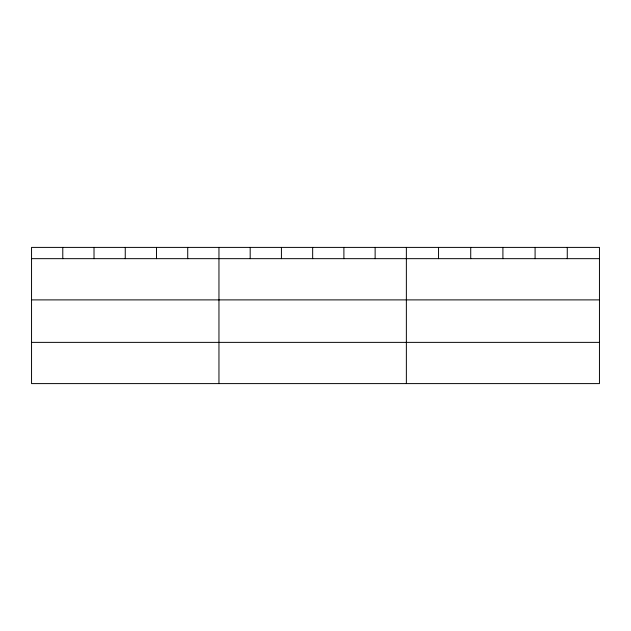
<?xml version="1.0" encoding="UTF-8"?>
<svg xmlns="http://www.w3.org/2000/svg" width="631" height="631" viewBox="0 0 631 631"><rect width="100%" height="100%" fill="white"/><g stroke="black" fill="none" stroke-linecap="round" stroke-linejoin="round"><path stroke-width="0.95" d="M599.45 299.891L599.45 247.399L31.55 247.399L31.55 383.601L599.45 383.601L599.45 299.891L31.55 299.891M31.55 258.663L599.45 258.663M31.55 342.373L599.45 342.373M567.269 247.399L567.269 258.663M535.088 247.399L535.088 258.663M502.907 247.399L502.907 258.663M470.726 247.399L470.726 258.663M438.545 247.399L438.545 258.663M406.364 247.399L406.364 383.601M375.13 247.399L375.13 258.663M343.895 247.399L343.895 258.663M312.66 247.399L312.66 258.663M281.426 247.399L281.426 258.663M250.191 247.399L250.191 258.663M218.957 247.399L218.957 383.601M187.722 247.399L187.722 258.663M156.488 247.399L156.488 258.663M125.254 247.399L125.254 258.663M94.019 247.399L94.019 258.663M62.784 247.399L62.784 258.663"/></g></svg>
